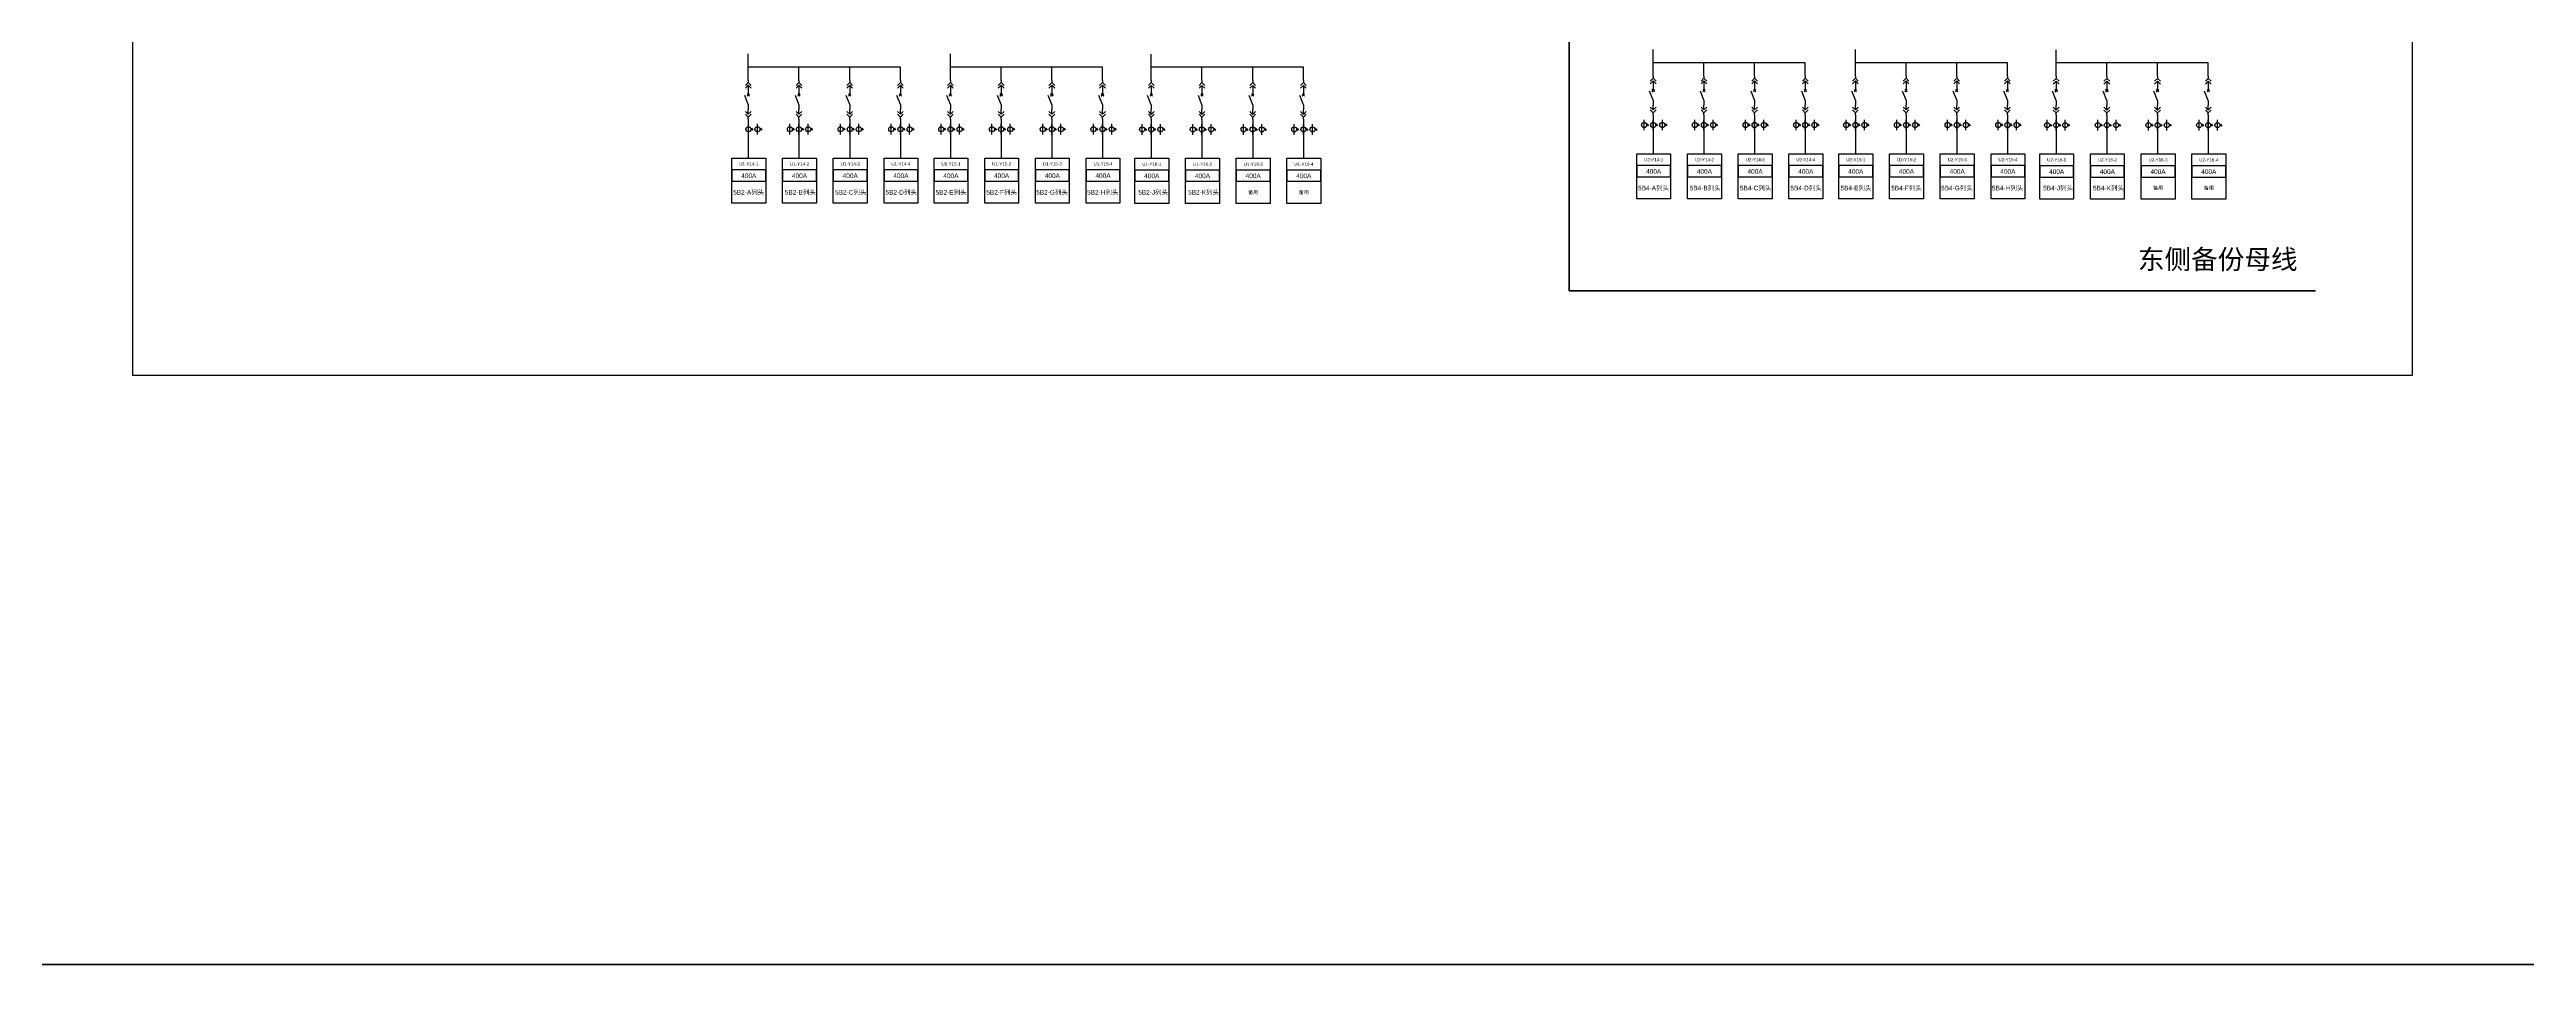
# Model space of a CAD drawing. Header units: millimetres. Extents: x -3460 to -460, y 6070 to 9130.
# Drawn here: x -1478.5 to -1097.4, y 6070 to 6210.8 of the extents above; entities that cross this region are included whole.
import ezdxf
from ezdxf.enums import TextEntityAlignment as Align

# ---------------------------------------------------------------- set-up
doc = ezdxf.new("R2010")
doc.units = ezdxf.units.MM
doc.header["$LTSCALE"] = 1000
doc.header["$MEASUREMENT"] = 0
doc.styles.get("Standard").update_dxf_attribs({"font": 'arial.ttf'})

# ---------------------------------------------------------------- blocks, each defined once
blk = doc.blocks.new('DYDQAA03')
at = {"color": 0}
for points in [[(0, 0), (0, -1.5)], [(-2.1, -3.6), (0, -1.5)], [(-2.1, -5.6), (0, -3.5)], [(2.1, -3.6), (0, -1.5)], [(2.1, -5.6), (0, -3.5)], [(0, -3.5), (0, -7)]]:
    blk.add_lwpolyline(points, dxfattribs=at)
blk = doc.blocks.new('DYDQAA09')
at = {"color": 0}
blk.add_lwpolyline([(0, 0), (0, -3.5)], dxfattribs=at)
blk.add_lwpolyline([(0, 0), (0, -3.5)], dxfattribs=at)
blk.add_lwpolyline([(0, 0), (0, -3.5)], dxfattribs=at)
blk.add_lwpolyline([(0, 0), (0, -3.5)], dxfattribs=at)
blk.add_lwpolyline([(0, 0), (0, -3.5)], dxfattribs=at)
blk.add_lwpolyline([(0, 0), (0, -3.5)], dxfattribs=at)
blk.add_lwpolyline([(0, 0), (0, -3.5)], dxfattribs=at)
blk.add_lwpolyline([(0, 0), (0, -3.5)], dxfattribs=at)
blk.add_lwpolyline([(0, 0), (0, -3.5)], dxfattribs=at)
blk = doc.blocks.new('DYDQ0201')
at = {"color": 0}
for points in [[(0.9, -0.9), (-0.9, 0.9)], [(-0.9, -0.9), (0.9, 0.9)], [(0, -7), (-2.6, -0.4)]]:
    blk.add_lwpolyline(points, dxfattribs=at)
blk = doc.blocks.new('DYDQAA04')
at = {"color": 0}
for points in [[(0, -3.5), (0, 0)], [(-2.1, -1.4), (0, -3.5)], [(-2.1, -3.4), (0, -5.5)], [(2.1, -1.4), (0, -3.5)], [(2.1, -3.4), (0, -5.5)], [(0, -7), (0, -5.5)]]:
    blk.add_lwpolyline(points, dxfattribs=at)
blk = doc.blocks.new('A$C03DD39B5')
for p, q in [((417, 475), (283, 392)), ((417, 422), (283, 339)), ((350, 333), (350, 467))]:
    blk.add_line(p, q)
blk.add_lwpolyline([(700, 167), (0, 167)])
blk.add_circle((350, 167), 167)

msp = doc.modelspace()

# ---------------------------------------------------------------- linework, layer by layer
at = {"color": 3, "lineweight": 35, "true_color": 0x00ff00}
for p, q in [((-1244.73, 6290.31, 26727.06), (-1244.73, 6173.65, 26727.06)), ((-1244.73, 6173.65, 26727.06), (-1129.88, 6173.65, 26727.06))]:
    msp.add_line(p, q, dxfattribs=at)
for p, q in [((-1370.99, 6206.01, 1738.03), (-1370.99, 6210.08, 3121.31)), ((-1363.19, 6208.04, 3121.31), (-1370.99, 6208.04, 2429.67)), ((-1363.19, 6206.01, 3121.31), (-1363.19, 6208.04, 3121.31)), ((-1355.39, 6208.04, 3812.95), (-1363.19, 6208.04, 3121.31)), ((-1355.39, 6206.01, 3812.95), (-1355.39, 6208.04, 3812.95)), ((-1347.59, 6208.04, 4504.59), (-1355.39, 6208.04, 3812.95)), ((-1347.59, 6206.01, 4504.59), (-1347.59, 6208.04, 4504.59)), ((-1339.9, 6206.01, 1738.03), (-1339.9, 6210.08, 3121.31)), ((-1332.1, 6208.04, 3121.31), (-1339.9, 6208.04, 2429.67)), ((-1332.1, 6206.01, 3121.31), (-1332.1, 6208.04, 3121.31)), ((-1324.3, 6208.04, 3812.95), (-1332.1, 6208.04, 3121.31)), ((-1324.3, 6206.01, 3812.95), (-1324.3, 6208.04, 3812.95)), ((-1316.5, 6208.04, 4504.59), (-1324.3, 6208.04, 3812.95)), ((-1316.5, 6206.01, 4504.59), (-1316.5, 6208.04, 4504.59)), ((-1309, 6205.98, 1738.03), (-1309, 6210.05, 3121.31)), ((-1301.2, 6208.02, 3121.31), (-1309, 6208.02, 2429.67)), ((-1301.2, 6205.98, 3121.31), (-1301.2, 6208.02, 3121.31)), ((-1293.4, 6208.02, 3812.95), (-1301.2, 6208.02, 3121.31)), ((-1293.4, 6205.98, 3812.95), (-1293.4, 6208.02, 3812.95)), ((-1285.6, 6208.02, 4504.59), (-1293.4, 6208.02, 3812.95)), ((-1285.6, 6205.98, 4504.59), (-1285.6, 6208.02, 4504.59)), ((-1231.78, 6206.67, -8179.17), (-1231.78, 6210.74, -6795.89)), ((-1223.98, 6208.7, -6795.89), (-1231.78, 6208.7, -7487.53)), ((-1223.98, 6206.67, -6795.89), (-1223.98, 6208.7, -6795.89)), ((-1216.18, 6208.7, -6104.25), (-1223.98, 6208.7, -6795.89)), ((-1216.18, 6206.67, -6104.25), (-1216.18, 6208.7, -6104.25)), ((-1208.39, 6208.7, -5412.61), (-1216.18, 6208.7, -6104.25)), ((-1208.39, 6206.67, -5412.61), (-1208.39, 6208.7, -5412.61)), ((-1200.69, 6206.67, -8179.17), (-1200.69, 6210.74, -6795.89)), ((-1192.89, 6208.7, -6795.89), (-1200.69, 6208.7, -7487.53)), ((-1192.89, 6206.67, -6795.89), (-1192.89, 6208.7, -6795.89)), ((-1185.1, 6208.7, -6104.25), (-1192.89, 6208.7, -6795.89)), ((-1185.1, 6206.67, -6104.25), (-1185.1, 6208.7, -6104.25)), ((-1177.3, 6208.7, -5412.61), (-1185.1, 6208.7, -6104.25)), ((-1177.3, 6206.67, -5412.61), (-1177.3, 6208.7, -5412.61)), ((-1169.8, 6206.64, -8179.17), (-1169.8, 6210.71, -6795.89)), ((-1162, 6208.68, -6795.89), (-1169.8, 6208.68, -7487.53)), ((-1162, 6206.64, -6795.89), (-1162, 6208.68, -6795.89)), ((-1154.2, 6208.68, -6104.25), (-1162, 6208.68, -6795.89)), ((-1154.2, 6206.64, -6104.25), (-1154.2, 6208.68, -6104.25)), ((-1146.4, 6208.68, -5412.61), (-1154.2, 6208.68, -6104.25)), ((-1146.4, 6206.64, -5412.61), (-1146.4, 6208.68, -5412.61)), ((-1231.78, 6199.92, -5977.95), (-1231.78, 6198.28, -5977.95)), ((-1223.98, 6199.92, -4594.68), (-1223.98, 6198.28, -4594.68)), ((-1216.18, 6199.92, -3903.04), (-1216.18, 6198.28, -3903.04)), ((-1208.39, 6199.92, -3211.4), (-1208.39, 6198.28, -3211.4)), ((-1200.69, 6199.92, -5977.95), (-1200.69, 6198.28, -5977.95)), ((-1192.89, 6199.92, -4594.68), (-1192.89, 6198.28, -4594.68)), ((-1185.1, 6199.92, -3903.04), (-1185.1, 6198.28, -3903.04)), ((-1177.3, 6199.92, -3211.4), (-1177.3, 6198.28, -3211.4)), ((-1169.8, 6199.89, -5977.95), (-1169.8, 6198.25, -5977.95)), ((-1162, 6199.89, -4594.68), (-1162, 6198.25, -4594.68)), ((-1154.2, 6199.89, -3903.04), (-1154.2, 6198.25, -3903.04)), ((-1146.4, 6199.89, -3211.4), (-1146.4, 6198.25, -3211.4)), ((-1370.99, 6199.26, 3939.25), (-1370.99, 6197.62, 3939.25)), ((-1370.99, 6197.62, 3939.25), (-1370.99, 6194.06, 3939.25)), ((-1363.19, 6199.26, 5322.52), (-1363.19, 6197.62, 5322.52)), ((-1363.19, 6197.62, 5322.52), (-1363.19, 6194.06, 5322.52)), ((-1355.39, 6199.26, 6014.16), (-1355.39, 6197.62, 6014.16)), ((-1355.39, 6197.62, 6014.16), (-1355.39, 6194.06, 6014.16)), ((-1347.59, 6199.26, 6705.8), (-1347.59, 6197.62, 6705.8)), ((-1347.59, 6197.62, 6705.8), (-1347.59, 6194.06, 6705.8)), ((-1339.9, 6199.26, 3939.25), (-1339.9, 6197.62, 3939.25)), ((-1339.9, 6197.62, 3939.25), (-1339.9, 6194.06, 3939.25)), ((-1332.1, 6199.26, 5322.52), (-1332.1, 6197.62, 5322.52)), ((-1332.1, 6197.62, 5322.52), (-1332.1, 6194.06, 5322.52)), ((-1324.3, 6199.26, 6014.16), (-1324.3, 6197.62, 6014.16)), ((-1324.3, 6197.62, 6014.16), (-1324.3, 6194.06, 6014.16)), ((-1316.5, 6199.26, 6705.8), (-1316.5, 6197.62, 6705.8)), ((-1316.5, 6197.62, 6705.8), (-1316.5, 6194.06, 6705.8)), ((-1309, 6199.24, 3939.25), (-1309, 6197.6, 3939.25)), ((-1309, 6197.6, 3939.25), (-1309, 6194.03, 3939.25)), ((-1301.2, 6199.24, 5322.52), (-1301.2, 6197.6, 5322.52)), ((-1301.2, 6197.6, 5322.52), (-1301.2, 6194.03, 5322.52)), ((-1293.4, 6199.24, 6014.16), (-1293.4, 6197.6, 6014.16)), ((-1293.4, 6197.6, 6014.16), (-1293.4, 6194.03, 6014.16)), ((-1285.6, 6199.24, 6705.8), (-1285.6, 6197.6, 6705.8)), ((-1285.6, 6197.6, 6705.8), (-1285.6, 6194.03, 6705.8)), ((-1231.78, 6198.28, -5977.95), (-1231.78, 6194.71, -5977.95)), ((-1223.98, 6198.28, -4594.68), (-1223.98, 6194.71, -4594.68)), ((-1216.18, 6198.28, -3903.04), (-1216.18, 6194.71, -3903.04)), ((-1208.39, 6198.28, -3211.4), (-1208.39, 6194.71, -3211.4)), ((-1200.69, 6198.28, -5977.95), (-1200.69, 6194.71, -5977.95)), ((-1192.89, 6198.28, -4594.68), (-1192.89, 6194.71, -4594.68)), ((-1185.1, 6198.28, -3903.04), (-1185.1, 6194.71, -3903.04)), ((-1177.3, 6198.28, -3211.4), (-1177.3, 6194.71, -3211.4)), ((-1169.8, 6198.25, -5977.95), (-1169.8, 6194.69, -5977.95)), ((-1162, 6198.25, -4594.68), (-1162, 6194.69, -4594.68)), ((-1154.2, 6198.25, -3903.04), (-1154.2, 6194.69, -3903.04)), ((-1146.4, 6198.25, -3211.4), (-1146.4, 6194.69, -3211.4))]:
    msp.add_line(p, q)
at = {"lineweight": 80, "ltscale": 0.001071}
msp.add_lwpolyline([(-3460, 6470), (-460, 6470), (-460, 6070), (-3460, 6070)], close=True, dxfattribs=at)
at = {"color": 1, "lineweight": 30, "ltscale": 0.002916}
msp.add_lwpolyline([(-1465.66, 6454.66), (-1115.04, 6454.66), (-1115.04, 6160.63), (-1465.66, 6160.63)], close=True, dxfattribs=at)
for points, elevation in [([(-1373.51, 6194.06), (-1368.3, 6194.06), (-1368.3, 6187.1), (-1373.51, 6187.1)], 3907.76), ([(-1373.51, 6190.5), (-1368.3, 6190.5), (-1368.3, 6192.24), (-1373.51, 6192.24)], 3907.76), ([(-1365.71, 6194.06), (-1360.5, 6194.06), (-1360.5, 6187.1), (-1365.71, 6187.1)], 5291.03), ([(-1365.71, 6190.5), (-1360.5, 6190.5), (-1360.5, 6192.24), (-1365.71, 6192.24)], 5291.03), ([(-1357.91, 6194.06), (-1352.7, 6194.06), (-1352.7, 6187.1), (-1357.91, 6187.1)], 5982.67), ([(-1357.91, 6190.5), (-1352.7, 6190.5), (-1352.7, 6192.24), (-1357.91, 6192.24)], 5982.67), ([(-1350.11, 6194.06), (-1344.9, 6194.06), (-1344.9, 6187.1), (-1350.11, 6187.1)], 6674.31), ([(-1350.11, 6190.5), (-1344.9, 6190.5), (-1344.9, 6192.24), (-1350.11, 6192.24)], 6674.31), ([(-1342.42, 6194.06), (-1337.21, 6194.06), (-1337.21, 6187.1), (-1342.42, 6187.1)], 3907.76), ([(-1342.42, 6190.5), (-1337.21, 6190.5), (-1337.21, 6192.24), (-1342.42, 6192.24)], 3907.76), ([(-1334.62, 6194.06), (-1329.41, 6194.06), (-1329.41, 6187.1), (-1334.62, 6187.1)], 5291.03), ([(-1334.62, 6190.5), (-1329.41, 6190.5), (-1329.41, 6192.24), (-1334.62, 6192.24)], 5291.03), ([(-1326.82, 6194.06), (-1321.61, 6194.06), (-1321.61, 6187.1), (-1326.82, 6187.1)], 5982.67), ([(-1326.82, 6190.5), (-1321.61, 6190.5), (-1321.61, 6192.24), (-1326.82, 6192.24)], 5982.67), ([(-1319.02, 6194.06), (-1313.81, 6194.06), (-1313.81, 6187.1), (-1319.02, 6187.1)], 6674.31), ([(-1319.02, 6190.5), (-1313.81, 6190.5), (-1313.81, 6192.24), (-1319.02, 6192.24)], 6674.31), ([(-1311.52, 6194.03), (-1306.31, 6194.03), (-1306.31, 6187.08), (-1311.52, 6187.08)], 3907.76), ([(-1311.52, 6190.48), (-1306.31, 6190.48), (-1306.31, 6192.21), (-1311.52, 6192.21)], 3907.76), ([(-1303.72, 6194.03), (-1298.51, 6194.03), (-1298.51, 6187.08), (-1303.72, 6187.08)], 5291.03), ([(-1303.72, 6190.48), (-1298.51, 6190.48), (-1298.51, 6192.21), (-1303.72, 6192.21)], 5291.03), ([(-1295.92, 6194.03), (-1290.71, 6194.03), (-1290.71, 6187.08), (-1295.92, 6187.08)], 5982.67), ([(-1295.92, 6190.48), (-1290.71, 6190.48), (-1290.71, 6192.21), (-1295.92, 6192.21)], 5982.67), ([(-1288.12, 6194.03), (-1282.91, 6194.03), (-1282.91, 6187.08), (-1288.12, 6187.08)], 6674.31), ([(-1288.12, 6190.48), (-1282.91, 6190.48), (-1282.91, 6192.21), (-1288.12, 6192.21)], 6674.31), ([(-1234.31, 6194.71), (-1229.1, 6194.71), (-1229.1, 6187.76), (-1234.31, 6187.76)], -6009.44), ([(-1234.31, 6191.16), (-1229.1, 6191.16), (-1229.1, 6192.9), (-1234.31, 6192.9)], -6009.44), ([(-1226.51, 6194.71), (-1221.3, 6194.71), (-1221.3, 6187.76), (-1226.51, 6187.76)], -4626.16), ([(-1226.51, 6191.16), (-1221.3, 6191.16), (-1221.3, 6192.9), (-1226.51, 6192.9)], -4626.16), ([(-1218.71, 6194.71), (-1213.5, 6194.71), (-1213.5, 6187.76), (-1218.71, 6187.76)], -3934.53), ([(-1218.71, 6191.16), (-1213.5, 6191.16), (-1213.5, 6192.9), (-1218.71, 6192.9)], -3934.53), ([(-1210.91, 6194.71), (-1205.7, 6194.71), (-1205.7, 6187.76), (-1210.91, 6187.76)], -3242.89), ([(-1210.91, 6191.16), (-1205.7, 6191.16), (-1205.7, 6192.9), (-1210.91, 6192.9)], -3242.89), ([(-1203.22, 6194.71), (-1198.01, 6194.71), (-1198.01, 6187.76), (-1203.22, 6187.76)], -6009.44), ([(-1203.22, 6191.16), (-1198.01, 6191.16), (-1198.01, 6192.9), (-1203.22, 6192.9)], -6009.44), ([(-1195.42, 6194.71), (-1190.21, 6194.71), (-1190.21, 6187.76), (-1195.42, 6187.76)], -4626.16), ([(-1195.42, 6191.16), (-1190.21, 6191.16), (-1190.21, 6192.9), (-1195.42, 6192.9)], -4626.16), ([(-1187.62, 6194.71), (-1182.41, 6194.71), (-1182.41, 6187.76), (-1187.62, 6187.76)], -3934.53), ([(-1187.62, 6191.16), (-1182.41, 6191.16), (-1182.41, 6192.9), (-1187.62, 6192.9)], -3934.53), ([(-1179.82, 6194.71), (-1174.61, 6194.71), (-1174.61, 6187.76), (-1179.82, 6187.76)], -3242.89), ([(-1179.82, 6191.16), (-1174.61, 6191.16), (-1174.61, 6192.9), (-1179.82, 6192.9)], -3242.89), ([(-1172.32, 6194.69), (-1167.11, 6194.69), (-1167.11, 6187.73), (-1172.32, 6187.73)], -6009.44), ([(-1172.32, 6191.14), (-1167.11, 6191.14), (-1167.11, 6192.87), (-1172.32, 6192.87)], -6009.44), ([(-1164.52, 6194.69), (-1159.31, 6194.69), (-1159.31, 6187.73), (-1164.52, 6187.73)], -4626.16), ([(-1164.52, 6191.14), (-1159.31, 6191.14), (-1159.31, 6192.87), (-1164.52, 6192.87)], -4626.16), ([(-1156.72, 6194.69), (-1151.51, 6194.69), (-1151.51, 6187.73), (-1156.72, 6187.73)], -3934.53), ([(-1156.72, 6191.14), (-1151.51, 6191.14), (-1151.51, 6192.87), (-1156.72, 6192.87)], -3934.53), ([(-1148.92, 6194.69), (-1143.71, 6194.69), (-1143.71, 6187.73), (-1148.92, 6187.73)], -3242.89), ([(-1148.92, 6191.14), (-1143.71, 6191.14), (-1143.71, 6192.87), (-1148.92, 6192.87)], -3242.89)]:
    msp.add_lwpolyline(points, close=True, dxfattribs=dict(elevation=elevation))

# ---------------------------------------------------------------- block references
at = {"xscale": 0.2128954749704126, "yscale": 0.2128954749704126, "zscale": 0.2128954749704126}
for name, p in [('DYDQ0201', (-1370.99, 6203.77, 1738.03)), ('DYDQAA03', (-1370.99, 6206.01, 1738.03)), ('DYDQAA09', (-1370.99, 6204.52, 1738.03)), ('DYDQ0201', (-1363.19, 6203.77, 3121.31)), ('DYDQAA03', (-1363.19, 6206.01, 3121.31)), ('DYDQAA09', (-1363.19, 6204.52, 3121.31)), ('DYDQ0201', (-1355.39, 6203.77, 3812.95)), ('DYDQAA03', (-1355.39, 6206.01, 3812.95)), ('DYDQAA09', (-1355.39, 6204.52, 3812.95)), ('DYDQ0201', (-1347.59, 6203.77, 4504.59)), ('DYDQAA03', (-1347.59, 6206.01, 4504.59)), ('DYDQAA09', (-1347.59, 6204.52, 4504.59)), ('DYDQ0201', (-1339.9, 6203.77, 1738.03)), ('DYDQAA03', (-1339.9, 6206.01, 1738.03)), ('DYDQAA09', (-1339.9, 6204.52, 1738.03)), ('DYDQ0201', (-1332.1, 6203.77, 3121.31)), ('DYDQAA03', (-1332.1, 6206.01, 3121.31)), ('DYDQAA09', (-1332.1, 6204.52, 3121.31)), ('DYDQ0201', (-1324.3, 6203.77, 3812.95)), ('DYDQAA03', (-1324.3, 6206.01, 3812.95)), ('DYDQAA09', (-1324.3, 6204.52, 3812.95)), ('DYDQ0201', (-1316.5, 6203.77, 4504.59)), ('DYDQAA03', (-1316.5, 6206.01, 4504.59)), ('DYDQAA09', (-1316.5, 6204.52, 4504.59)), ('DYDQ0201', (-1309, 6203.75, 1738.03)), ('DYDQAA03', (-1309, 6205.98, 1738.03)), ('DYDQAA09', (-1309, 6204.49, 1738.03)), ('DYDQ0201', (-1301.2, 6203.75, 3121.31)), ('DYDQAA03', (-1301.2, 6205.98, 3121.31)), ('DYDQAA09', (-1301.2, 6204.49, 3121.31)), ('DYDQ0201', (-1293.4, 6203.75, 3812.95)), ('DYDQAA03', (-1293.4, 6205.98, 3812.95)), ('DYDQAA09', (-1293.4, 6204.49, 3812.95)), ('DYDQ0201', (-1285.6, 6203.75, 4504.59)), ('DYDQAA03', (-1285.6, 6205.98, 4504.59)), ('DYDQAA09', (-1285.6, 6204.49, 4504.59)), ('DYDQ0201', (-1231.78, 6204.43, -8179.17)), ('DYDQAA03', (-1231.78, 6206.67, -8179.17)), ('DYDQAA09', (-1231.78, 6205.18, -8179.17)), ('DYDQ0201', (-1223.98, 6204.43, -6795.89)), ('DYDQAA03', (-1223.98, 6206.67, -6795.89)), ('DYDQAA09', (-1223.98, 6205.18, -6795.89)), ('DYDQ0201', (-1216.18, 6204.43, -6104.25)), ('DYDQAA03', (-1216.18, 6206.67, -6104.25)), ('DYDQAA09', (-1216.18, 6205.18, -6104.25)), ('DYDQ0201', (-1208.39, 6204.43, -5412.61)), ('DYDQAA03', (-1208.39, 6206.67, -5412.61)), ('DYDQAA09', (-1208.39, 6205.18, -5412.61)), ('DYDQ0201', (-1200.69, 6204.43, -8179.17)), ('DYDQAA03', (-1200.69, 6206.67, -8179.17)), ('DYDQAA09', (-1200.69, 6205.18, -8179.17)), ('DYDQ0201', (-1192.89, 6204.43, -6795.89)), ('DYDQAA03', (-1192.89, 6206.67, -6795.89)), ('DYDQAA09', (-1192.89, 6205.18, -6795.89)), ('DYDQ0201', (-1185.1, 6204.43, -6104.25)), ('DYDQAA03', (-1185.1, 6206.67, -6104.25)), ('DYDQAA09', (-1185.1, 6205.18, -6104.25)), ('DYDQ0201', (-1177.3, 6204.43, -5412.61)), ('DYDQAA03', (-1177.3, 6206.67, -5412.61)), ('DYDQAA09', (-1177.3, 6205.18, -5412.61)), ('DYDQ0201', (-1169.8, 6204.41, -8179.17)), ('DYDQAA03', (-1169.8, 6206.64, -8179.17)), ('DYDQAA09', (-1169.8, 6205.15, -8179.17)), ('DYDQ0201', (-1162, 6204.41, -6795.89)), ('DYDQAA03', (-1162, 6206.64, -6795.89)), ('DYDQAA09', (-1162, 6205.15, -6795.89)), ('DYDQ0201', (-1154.2, 6204.41, -6104.25)), ('DYDQAA03', (-1154.2, 6206.64, -6104.25)), ('DYDQAA09', (-1154.2, 6205.15, -6104.25)), ('DYDQ0201', (-1146.4, 6204.41, -5412.61)), ('DYDQAA03', (-1146.4, 6206.64, -5412.61)), ('DYDQAA09', (-1146.4, 6205.15, -5412.61)), ('DYDQAA04', (-1370.99, 6201.54, 1738.03)), ('DYDQAA09', (-1370.99, 6202.28, 1738.03)), ('DYDQAA09', (-1370.99, 6200.05, 1738.03)), ('DYDQAA04', (-1363.19, 6201.54, 3121.31)), ('DYDQAA09', (-1363.19, 6202.28, 3121.31)), ('DYDQAA09', (-1363.19, 6200.05, 3121.31)), ('DYDQAA04', (-1355.39, 6201.54, 3812.95)), ('DYDQAA09', (-1355.39, 6202.28, 3812.95)), ('DYDQAA09', (-1355.39, 6200.05, 3812.95)), ('DYDQAA04', (-1347.59, 6201.54, 4504.59)), ('DYDQAA09', (-1347.59, 6202.28, 4504.59)), ('DYDQAA09', (-1347.59, 6200.05, 4504.59)), ('DYDQAA04', (-1339.9, 6201.54, 1738.03)), ('DYDQAA09', (-1339.9, 6202.28, 1738.03)), ('DYDQAA09', (-1339.9, 6200.05, 1738.03)), ('DYDQAA04', (-1332.1, 6201.54, 3121.31)), ('DYDQAA09', (-1332.1, 6202.28, 3121.31)), ('DYDQAA09', (-1332.1, 6200.05, 3121.31)), ('DYDQAA04', (-1324.3, 6201.54, 3812.95)), ('DYDQAA09', (-1324.3, 6202.28, 3812.95)), ('DYDQAA09', (-1324.3, 6200.05, 3812.95)), ('DYDQAA04', (-1316.5, 6201.54, 4504.59)), ('DYDQAA09', (-1316.5, 6202.28, 4504.59)), ('DYDQAA09', (-1316.5, 6200.05, 4504.59)), ('DYDQAA04', (-1309, 6201.51, 1738.03)), ('DYDQAA09', (-1309, 6202.26, 1738.03)), ('DYDQAA09', (-1309, 6200.02, 1738.03)), ('DYDQAA04', (-1301.2, 6201.51, 3121.31)), ('DYDQAA09', (-1301.2, 6202.26, 3121.31)), ('DYDQAA09', (-1301.2, 6200.02, 3121.31)), ('DYDQAA04', (-1293.4, 6201.51, 3812.95)), ('DYDQAA09', (-1293.4, 6202.26, 3812.95)), ('DYDQAA09', (-1293.4, 6200.02, 3812.95)), ('DYDQAA04', (-1285.6, 6201.51, 4504.59)), ('DYDQAA09', (-1285.6, 6202.26, 4504.59)), ('DYDQAA09', (-1285.6, 6200.02, 4504.59)), ('DYDQAA04', (-1231.78, 6202.2, -8179.17)), ('DYDQAA09', (-1231.78, 6202.94, -8179.17)), ('DYDQAA09', (-1231.78, 6200.71, -8179.17)), ('DYDQAA04', (-1223.98, 6202.2, -6795.89)), ('DYDQAA09', (-1223.98, 6202.94, -6795.89)), ('DYDQAA09', (-1223.98, 6200.71, -6795.89)), ('DYDQAA04', (-1216.18, 6202.2, -6104.25)), ('DYDQAA09', (-1216.18, 6202.94, -6104.25)), ('DYDQAA09', (-1216.18, 6200.71, -6104.25)), ('DYDQAA04', (-1208.39, 6202.2, -5412.61)), ('DYDQAA09', (-1208.39, 6202.94, -5412.61)), ('DYDQAA09', (-1208.39, 6200.71, -5412.61)), ('DYDQAA04', (-1200.69, 6202.2, -8179.17)), ('DYDQAA09', (-1200.69, 6202.94, -8179.17)), ('DYDQAA09', (-1200.69, 6200.71, -8179.17)), ('DYDQAA04', (-1192.89, 6202.2, -6795.89)), ('DYDQAA09', (-1192.89, 6202.94, -6795.89)), ('DYDQAA09', (-1192.89, 6200.71, -6795.89)), ('DYDQAA04', (-1185.1, 6202.2, -6104.25)), ('DYDQAA09', (-1185.1, 6202.94, -6104.25)), ('DYDQAA09', (-1185.1, 6200.71, -6104.25)), ('DYDQAA04', (-1177.3, 6202.2, -5412.61)), ('DYDQAA09', (-1177.3, 6202.94, -5412.61)), ('DYDQAA09', (-1177.3, 6200.71, -5412.61)), ('DYDQAA04', (-1169.8, 6202.17, -8179.17)), ('DYDQAA09', (-1169.8, 6202.92, -8179.17)), ('DYDQAA09', (-1169.8, 6200.68, -8179.17)), ('DYDQAA04', (-1162, 6202.17, -6795.89)), ('DYDQAA09', (-1162, 6202.92, -6795.89)), ('DYDQAA09', (-1162, 6200.68, -6795.89)), ('DYDQAA04', (-1154.2, 6202.17, -6104.25)), ('DYDQAA09', (-1154.2, 6202.92, -6104.25)), ('DYDQAA09', (-1154.2, 6200.68, -6104.25)), ('DYDQAA04', (-1146.4, 6202.17, -5412.61)), ('DYDQAA09', (-1146.4, 6202.92, -5412.61)), ('DYDQAA09', (-1146.4, 6200.68, -5412.61))]:
    msp.add_blockref(name, p, dxfattribs=at)
at = {"linetype": 'Continuous', "xscale": 0.002338875, "yscale": 0.002338875, "zscale": 0.002338875, "rotation": 270}
for p in [(-1233.58, 6199.96, -5977.95), (-1232.17, 6199.96, -5977.95), (-1230.77, 6199.96, -5977.95), (-1225.78, 6199.96, -4594.68), (-1224.37, 6199.96, -4594.68), (-1222.97, 6199.96, -4594.68), (-1217.98, 6199.96, -3903.04), (-1216.57, 6199.96, -3903.04), (-1215.17, 6199.96, -3903.04), (-1210.18, 6199.96, -3211.4), (-1208.78, 6199.96, -3211.4), (-1207.37, 6199.96, -3211.4), (-1202.49, 6199.96, -5977.95), (-1201.08, 6199.96, -5977.95), (-1199.68, 6199.96, -5977.95), (-1194.69, 6199.96, -4594.68), (-1193.28, 6199.96, -4594.68), (-1191.88, 6199.96, -4594.68), (-1186.89, 6199.96, -3903.04), (-1185.49, 6199.96, -3903.04), (-1184.08, 6199.96, -3903.04), (-1179.09, 6199.96, -3211.4), (-1177.69, 6199.96, -3211.4), (-1176.28, 6199.96, -3211.4), (-1171.59, 6199.94, -5977.95), (-1170.19, 6199.94, -5977.95), (-1168.78, 6199.94, -5977.95), (-1163.79, 6199.94, -4594.68), (-1162.39, 6199.94, -4594.68), (-1160.98, 6199.94, -4594.68), (-1155.99, 6199.94, -3903.04), (-1154.59, 6199.94, -3903.04), (-1153.18, 6199.94, -3903.04), (-1148.19, 6199.94, -3211.4), (-1146.79, 6199.94, -3211.4), (-1145.38, 6199.94, -3211.4), (-1371.37, 6199.3, 3939.25), (-1369.97, 6199.3, 3939.25), (-1364.98, 6199.3, 5322.52), (-1363.58, 6199.3, 5322.52), (-1362.17, 6199.3, 5322.52), (-1357.18, 6199.3, 6014.16), (-1355.78, 6199.3, 6014.16), (-1354.37, 6199.3, 6014.16), (-1349.38, 6199.3, 6705.8), (-1347.98, 6199.3, 6705.8), (-1346.57, 6199.3, 6705.8), (-1341.69, 6199.3, 3939.25), (-1340.29, 6199.3, 3939.25), (-1338.88, 6199.3, 3939.25), (-1333.89, 6199.3, 5322.52), (-1332.49, 6199.3, 5322.52), (-1331.08, 6199.3, 5322.52), (-1326.09, 6199.3, 6014.16), (-1324.69, 6199.3, 6014.16), (-1323.28, 6199.3, 6014.16), (-1318.29, 6199.3, 6705.8), (-1316.89, 6199.3, 6705.8), (-1315.48, 6199.3, 6705.8), (-1310.79, 6199.28, 3939.25), (-1309.39, 6199.28, 3939.25), (-1307.98, 6199.28, 3939.25), (-1302.99, 6199.28, 5322.52), (-1301.59, 6199.28, 5322.52), (-1300.18, 6199.28, 5322.52), (-1295.19, 6199.28, 6014.16), (-1293.79, 6199.28, 6014.16), (-1292.38, 6199.28, 6014.16), (-1287.39, 6199.28, 6705.8), (-1285.99, 6199.28, 6705.8), (-1284.59, 6199.28, 6705.8)]:
    msp.add_blockref('A$C03DD39B5', p, dxfattribs=at)

# ---------------------------------------------------------------- texts
at = {"lineweight": 0}
for s, p in [('400A', (-1231.71, 6191.64, -7392.72)), ('400A', (-1223.91, 6191.64, -6009.44)), ('400A', (-1216.11, 6191.64, -5317.8)), ('400A', (-1208.31, 6191.64, -4626.16)), ('400A', (-1200.62, 6191.64, -7392.72)), ('400A', (-1192.82, 6191.64, -6009.44)), ('400A', (-1185.02, 6191.64, -5317.8)), ('400A', (-1177.22, 6191.64, -4626.16)), ('400A', (-1169.72, 6191.61, -7392.72)), ('400A', (-1161.92, 6191.61, -6009.44)), ('400A', (-1154.12, 6191.61, -5317.8)), ('400A', (-1146.32, 6191.61, -4626.16)), ('5B2-A列头', (-1370.93, 6188.43, 8336.63)), ('400A', (-1370.91, 6190.98, 2524.48)), ('5B2-B列头', (-1362.98, 6188.43, 8336.63)), ('400A', (-1363.11, 6190.98, 3907.76)), ('5B2-C列头', (-1355.23, 6188.43, 8336.63)), ('400A', (-1355.31, 6190.98, 4599.4)), ('5B2-D列头', (-1347.47, 6188.43, 8336.63)), ('400A', (-1347.51, 6190.98, 5291.03)), ('5B2-E列头', (-1339.79, 6188.43, 8336.63)), ('400A', (-1339.82, 6190.98, 2524.48)), ('5B2-F列头', (-1332.02, 6188.43, 8336.63)), ('400A', (-1332.02, 6190.98, 3907.76)), ('5B2-G列头', (-1324.26, 6188.43, -16144.99)), ('400A', (-1324.22, 6190.98, 4599.4)), ('5B2-H列头', (-1316.46, 6188.43, -16144.99)), ('400A', (-1316.42, 6190.98, 5291.03)), ('5B2-J列头', (-1308.71, 6188.43, 8336.63)), ('400A', (-1308.92, 6190.96, 2524.48)), ('5B2-K列头', (-1300.95, 6188.43, 8336.63)), ('400A', (-1301.12, 6190.96, 3907.76)), ('400A', (-1293.32, 6190.96, 4599.4)), ('400A', (-1285.53, 6190.96, 5291.03)), ('5B4-A列头', (-1231.73, 6189.09, -1580.57)), ('5B4-B列头', (-1223.78, 6189.09, -1580.57)), ('5B4-C列头', (-1216.03, 6189.09, -1580.57)), ('5B4-D列头', (-1208.27, 6189.09, -1580.57)), ('5B4-E列头', (-1200.59, 6189.09, -1580.57)), ('5B4-F列头', (-1192.82, 6189.09, -1580.57)), ('5B4-G列头', (-1185.06, 6189.09, -26062.19)), ('5B4-H列头', (-1177.26, 6189.09, -26062.19)), ('5B4-J列头', (-1169.5, 6189.09, -1580.57)), ('5B4-K列头', (-1161.75, 6189.09, -1580.57))]:
    msp.add_text(s, height=0.713, dxfattribs=at).set_placement(p, align=Align.CENTER)
at = {"width": 5.2091, "attachment_point": 5}
for s, insert, char_height in [('U1-Y14-1\\P', (-1370.9, 6193.15, 3907.76), 0.49), ('U1-Y14-2\\P', (-1363.1, 6193.15, 5291.03), 0.49), ('U1-Y14-3\\P', (-1355.31, 6193.15, 5982.67), 0.49), ('U1-Y14-4\\P', (-1347.51, 6193.15, 6674.31), 0.49), ('U1-Y15-1\\P', (-1339.81, 6193.15, 3907.76), 0.49), ('U1-Y15-2\\P', (-1332.02, 6193.15, 5291.03), 0.49), ('U1-Y15-3\\P', (-1324.22, 6193.15, 5982.67), 0.49), ('U1-Y15-4\\P', (-1316.42, 6193.15, 6674.31), 0.49), ('U1-Y16-1\\P', (-1308.92, 6193.12, 3907.76), 0.49), ('U1-Y16-2\\P', (-1301.12, 6193.12, 5291.03), 0.49), ('U1-Y16-3\\P', (-1293.32, 6193.12, 5982.67), 0.49), ('U1-Y16-4\\P', (-1285.52, 6193.12, 6674.31), 0.49), ('U2-Y14-1', (-1231.7, 6193.81, -6009.44), 0.49), ('U2-Y14-2', (-1223.9, 6193.81, -4626.16), 0.49), ('U2-Y14-3', (-1216.1, 6193.81, -3934.53), 0.49), ('U2-Y14-4', (-1208.3, 6193.81, -3242.89), 0.49), ('U2-Y15-1\\P', (-1200.61, 6193.81, -6009.44), 0.49), ('U2-Y15-2\\P', (-1192.81, 6193.81, -4626.16), 0.49), ('U2-Y15-3\\P', (-1185.01, 6193.81, -3934.53), 0.49), ('U2-Y15-4\\P', (-1177.21, 6193.81, -3242.89), 0.49), ('U2-Y16-1\\P', (-1169.72, 6193.78, -6009.44), 0.49), ('U2-Y16-2\\P', (-1161.92, 6193.78, -4626.16), 0.49), ('U2-Y16-3\\P', (-1154.12, 6193.78, -3934.53), 0.49), ('U2-Y16-4\\P', (-1146.32, 6193.78, -3242.89), 0.49), ('{\\fSimSun|b0|i0|c134|p2;\\H0.78125x;备用\\P}', (-1293.32, 6188.78, 5982.67), 0.7128), ('{\\fSimSun|b0|i0|c134|p2;\\H0.78125x;备用\\P}', (-1285.52, 6188.78, 6674.31), 0.7128), ('{\\fSimSun|b0|i0|c134|p2;\\H0.78125x;备用\\P}', (-1154.12, 6189.43, -3934.53), 0.7128), ('{\\fSimSun|b0|i0|c134|p2;\\H0.78125x;备用\\P}', (-1146.32, 6189.43, -3242.89), 0.7128)]:
    msp.add_mtext(s, dxfattribs=dict(at, insert=insert, char_height=char_height))
at = {"color": 3, "true_color": 0x00ff00, "insert": (-1157.22, 6179.98, 78156.48), "char_height": 3, "width": 29.75, "attachment_point": 1}
msp.add_mtext('东侧备份母线', dxfattribs=at)

doc.saveas('drawing.dxf')
